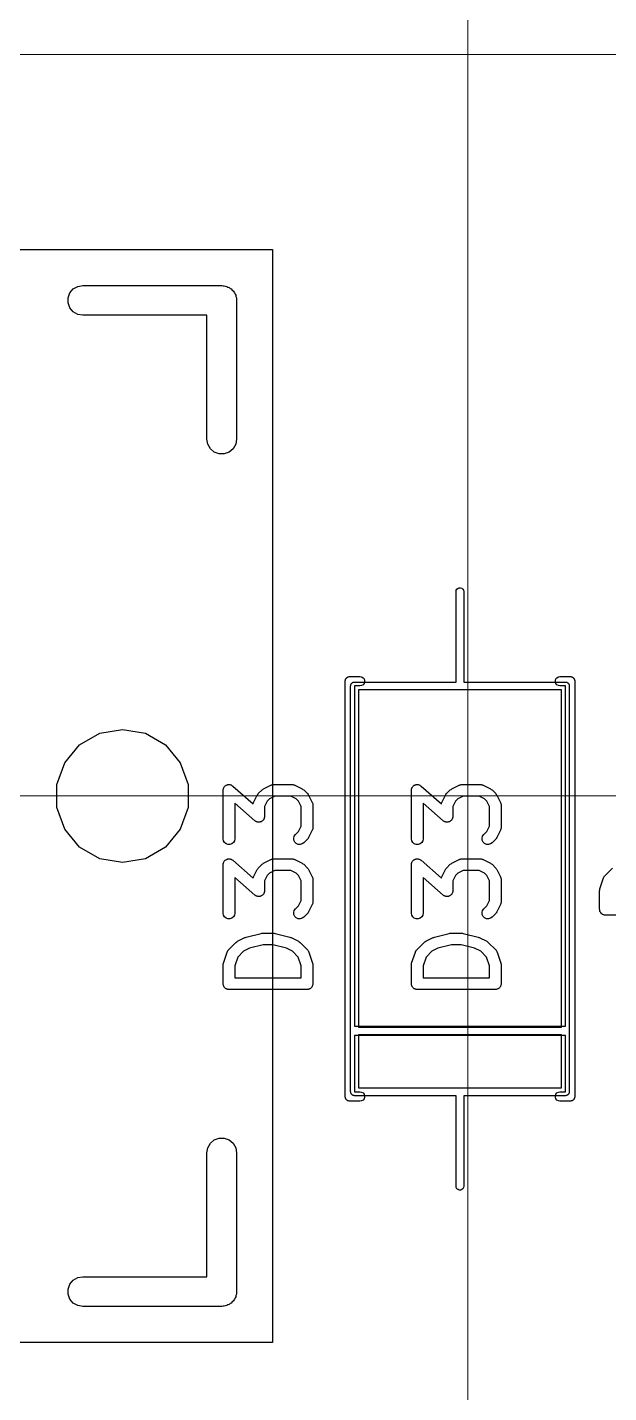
# Model space of a CAD drawing. Header units: millimetres. Extents: x 24 to 200, y 24 to 188.
# Drawn here: x 104.89 to 112.33, y 71.98 to 89.47 of the extents above; entities that cross this region are included whole.
import ezdxf

# ---------------------------------------------------------------- set-up
doc = ezdxf.new("R2010")
doc.units = ezdxf.units.MM
doc.layers.add('3_SwitchPlate', color=6, linetype='Continuous')
doc.layers.add('7_PCBサンプル', color=7, linetype='Continuous')
doc.layers.add('補助線', color=4, linetype='Continuous', lineweight=5, transparency=0.5)

# ---------------------------------------------------------------- blocks, each defined once
blk = doc.blocks.new('hhskb2-F.SilkS')
at = {"layer": '7_PCBサンプル'}
for p, q in [((92.3844, -100.617), (92.407, -100.555)), ((92.407, -100.555), (92.4495, -100.504)), ((92.4495, -100.504), (92.5068, -100.471)), ((92.5068, -100.471), (92.572, -100.459)), ((92.572, -100.459), (94.35, -100.459)), ((94.35, -100.459), (94.3664, -100.462)), ((94.3664, -100.462), (94.3831, -100.462)), ((94.3831, -100.462), (94.3987, -100.468)), ((94.3987, -100.468), (94.4152, -100.471)), ((94.4152, -100.471), (94.4296, -100.479)), ((94.4296, -100.479), (94.4453, -100.485)), ((94.4453, -100.485), (94.458, -100.496)), ((94.458, -100.496), (94.4725, -100.504)), ((94.4725, -100.504), (94.4832, -100.517)), ((94.4832, -100.517), (94.4959, -100.528)), ((94.4959, -100.528), (94.5043, -100.542)), ((94.5043, -100.542), (94.515, -100.555)), ((94.515, -100.555), (94.5207, -100.57)), ((94.5207, -100.57), (94.529, -100.585)), ((94.529, -100.585), (94.5319, -100.601)), ((92.3844, -100.683), (92.3844, -100.617)), ((92.407, -100.745), (92.3844, -100.683)), ((92.4495, -100.796), (92.407, -100.745)), ((94.5319, -100.601), (94.5376, -100.617)), ((94.5376, -100.617), (94.5376, -100.634)), ((94.5376, -100.634), (94.5405, -100.65)), ((94.5405, -100.65), (94.5405, -102.428)), ((92.5068, -100.829), (92.4495, -100.796)), ((92.572, -100.84), (92.5068, -100.829)), ((94.1595, -100.84), (92.572, -100.84)), ((94.1595, -102.428), (94.1595, -100.84)), ((94.171, -102.493), (94.1595, -102.428)), ((94.2041, -102.55), (94.171, -102.493)), ((94.529, -102.493), (94.4959, -102.55)), ((94.5405, -102.428), (94.529, -102.493)), ((94.2548, -102.593), (94.2041, -102.55)), ((94.3169, -102.616), (94.2548, -102.593)), ((94.3831, -102.616), (94.3169, -102.616)), ((94.4453, -102.593), (94.3831, -102.616)), ((94.4959, -102.55), (94.4453, -102.593)), ((95.944, -105.491), (95.9481, -105.488)), ((95.9481, -105.488), (95.9514, -105.484)), ((95.9514, -105.484), (95.956, -105.481)), ((95.956, -105.481), (95.96, -105.478)), ((95.96, -105.478), (95.9649, -105.476)), ((95.9649, -105.476), (95.9695, -105.474)), ((95.9695, -105.474), (95.9747, -105.473)), ((95.9747, -105.473), (95.9796, -105.471)), ((95.9796, -105.471), (95.9848, -105.471)), ((95.9848, -105.471), (95.99, -105.47)), ((95.99, -105.47), (96.12, -105.47)), ((96.12, -105.47), (96.1405, -105.474)), ((96.1405, -105.474), (96.1586, -105.484)), ((96.1586, -105.484), (96.172, -105.5)), ((98.628, -105.5), (98.6414, -105.484)), ((98.6414, -105.484), (98.6595, -105.474)), ((98.6595, -105.474), (98.68, -105.47)), ((98.68, -105.47), (98.81, -105.47)), ((98.81, -105.47), (98.8152, -105.471)), ((98.8152, -105.471), (98.8204, -105.471)), ((98.8204, -105.471), (98.8253, -105.473)), ((98.8253, -105.473), (98.8305, -105.474)), ((98.8305, -105.474), (98.8351, -105.476)), ((98.8351, -105.476), (98.84, -105.478)), ((98.84, -105.478), (98.844, -105.481)), ((98.844, -105.481), (98.8486, -105.484)), ((98.8486, -105.484), (98.8519, -105.488)), ((98.8519, -105.488), (98.856, -105.491)), ((95.93, -105.53), (95.9309, -105.525)), ((95.93, -110.85), (95.93, -105.53)), ((95.9309, -105.52), (95.9327, -105.515)), ((95.9309, -105.525), (95.9309, -105.52)), ((95.9327, -105.515), (95.9336, -105.509)), ((95.9336, -105.509), (95.9362, -105.505)), ((95.9362, -105.505), (95.938, -105.5)), ((95.938, -105.5), (95.9414, -105.496)), ((95.9414, -105.496), (95.944, -105.491)), ((96.12, -105.59), (96.05, -105.59)), ((96.05, -105.59), (96.05, -109.95)), ((96.1405, -105.586), (96.12, -105.59)), ((96.1586, -105.576), (96.1405, -105.586)), ((96.172, -105.56), (96.1586, -105.576)), ((96.172, -105.5), (96.1791, -105.52)), ((96.1791, -105.54), (96.172, -105.56)), ((96.1791, -105.52), (96.1791, -105.54)), ((98.6209, -105.52), (98.628, -105.5)), ((98.6209, -105.54), (98.6209, -105.52)), ((98.628, -105.56), (98.6209, -105.54)), ((98.6414, -105.576), (98.628, -105.56)), ((98.6595, -105.586), (98.6414, -105.576)), ((98.68, -105.59), (98.6595, -105.586)), ((98.75, -105.59), (98.68, -105.59)), ((98.75, -109.95), (98.75, -105.59)), ((98.856, -105.491), (98.8586, -105.496)), ((98.8586, -105.496), (98.862, -105.5)), ((98.862, -105.5), (98.8638, -105.505)), ((98.8638, -105.505), (98.8664, -105.509)), ((98.8664, -105.509), (98.8673, -105.515)), ((98.8673, -105.515), (98.8691, -105.52)), ((98.8691, -105.52), (98.8691, -105.525)), ((98.8691, -105.525), (98.87, -105.53)), ((98.87, -105.53), (98.87, -110.85)), ((92.7879, -106.197), (93.08, -106.146)), ((93.08, -106.146), (93.3721, -106.197)), ((92.3403, -106.573), (92.531, -106.346)), ((92.531, -106.346), (92.7879, -106.197)), ((93.3721, -106.197), (93.629, -106.346)), ((93.629, -106.346), (93.8197, -106.573)), ((92.2388, -106.852), (92.3403, -106.573)), ((93.8197, -106.573), (93.9212, -106.852)), ((92.2388, -107.148), (92.2388, -106.852)), ((93.9212, -106.852), (93.9212, -107.148)), ((94.3782, -106.889), (94.382, -106.885)), ((94.382, -106.885), (94.3849, -106.88)), ((94.3849, -106.88), (94.3905, -106.875)), ((94.3905, -106.875), (94.3954, -106.87)), ((94.3954, -106.87), (94.4004, -106.867)), ((94.4004, -106.867), (94.4049, -106.863)), ((94.4049, -106.863), (94.4118, -106.861)), ((94.4118, -106.861), (94.4182, -106.857)), ((94.4182, -106.857), (94.4239, -106.856)), ((94.4239, -106.856), (94.4294, -106.854)), ((94.4294, -106.854), (94.4367, -106.854)), ((94.4367, -106.854), (94.4439, -106.853)), ((94.4439, -106.853), (94.4496, -106.854)), ((94.4496, -106.854), (94.4554, -106.854)), ((94.4554, -106.854), (94.4623, -106.857)), ((94.4623, -106.857), (94.4695, -106.858)), ((94.4695, -106.858), (94.4744, -106.861)), ((94.4744, -106.861), (94.4799, -106.863)), ((94.4799, -106.863), (94.4855, -106.868)), ((94.4855, -106.868), (94.4918, -106.872)), ((94.4918, -106.872), (94.7518, -107.099)), ((94.885, -106.909), (94.9803, -106.861)), ((94.9803, -106.861), (94.9844, -106.86)), ((94.9844, -106.86), (94.9882, -106.858)), ((94.9882, -106.858), (94.9968, -106.856)), ((94.9968, -106.856), (95.0052, -106.854)), ((95.0052, -106.854), (95.0096, -106.854)), ((95.0096, -106.854), (95.0138, -106.853)), ((95.0138, -106.853), (95.2519, -106.853)), ((95.2519, -106.853), (95.2562, -106.854)), ((95.2562, -106.854), (95.2605, -106.854)), ((95.2605, -106.854), (95.2689, -106.856)), ((95.2689, -106.856), (95.2776, -106.858)), ((95.2776, -106.858), (95.2813, -106.86)), ((95.2813, -106.86), (95.2854, -106.861)), ((95.2854, -106.861), (95.3807, -106.909)), ((94.3674, -106.928), (94.3687, -106.921)), ((94.3674, -107.547), (94.3674, -106.928)), ((94.3687, -106.921), (94.3688, -106.914)), ((94.3688, -106.914), (94.3709, -106.908)), ((94.3709, -106.908), (94.3719, -106.902)), ((94.3719, -106.902), (94.3756, -106.896)), ((94.3756, -106.896), (94.3782, -106.889)), ((94.7563, -107.085), (94.8039, -106.99)), ((94.8039, -106.99), (94.811, -106.98)), ((94.811, -106.98), (94.8179, -106.97)), ((94.8179, -106.97), (94.8655, -106.923)), ((94.8655, -106.923), (94.8754, -106.916)), ((94.8754, -106.916), (94.885, -106.909)), ((94.963, -107.037), (94.9326, -107.068)), ((95.0315, -107.003), (94.963, -107.037)), ((95.2342, -107.003), (95.0315, -107.003)), ((95.3027, -107.037), (95.2342, -107.003)), ((95.3331, -107.068), (95.3027, -107.037)), ((95.3807, -106.909), (95.3903, -106.916)), ((95.3903, -106.916), (95.4002, -106.923)), ((95.4002, -106.923), (95.4478, -106.97)), ((95.4478, -106.97), (95.4547, -106.98)), ((95.4547, -106.98), (95.4618, -106.99)), ((95.4618, -106.99), (95.5095, -107.085)), ((92.3403, -107.427), (92.2388, -107.148)), ((93.9212, -107.148), (93.8197, -107.427)), ((94.7739, -107.318), (94.5174, -107.093)), ((94.5174, -107.093), (94.5174, -107.547)), ((94.7518, -107.099), (94.7529, -107.093)), ((94.7529, -107.093), (94.755, -107.089)), ((94.755, -107.089), (94.7563, -107.085)), ((94.9326, -107.068), (94.8983, -107.136)), ((94.8983, -107.136), (94.8983, -107.261)), ((95.3674, -107.136), (95.3331, -107.068)), ((95.3674, -107.387), (95.3674, -107.136)), ((95.5095, -107.085), (95.5107, -107.089)), ((95.5107, -107.089), (95.5129, -107.093)), ((95.5129, -107.093), (95.5144, -107.102)), ((95.5144, -107.102), (95.5169, -107.11)), ((95.5169, -107.11), (95.5166, -107.114)), ((95.5166, -107.114), (95.5174, -107.119)), ((95.5174, -107.119), (95.5174, -107.404)), ((94.7802, -107.322), (94.7739, -107.318)), ((94.7858, -107.326), (94.7802, -107.322)), ((94.7913, -107.328), (94.7858, -107.326)), ((94.7962, -107.331), (94.7913, -107.328)), ((94.8034, -107.333), (94.7962, -107.331)), ((94.8103, -107.335), (94.8034, -107.333)), ((94.8161, -107.335), (94.8103, -107.335)), ((94.8218, -107.336), (94.8161, -107.335)), ((94.829, -107.335), (94.8218, -107.336)), ((94.8364, -107.335), (94.829, -107.335)), ((94.8418, -107.333), (94.8364, -107.335)), ((94.8475, -107.332), (94.8418, -107.333)), ((94.8539, -107.329), (94.8475, -107.332)), ((94.8608, -107.326), (94.8539, -107.329)), ((94.8653, -107.323), (94.8608, -107.326)), ((94.8703, -107.32), (94.8653, -107.323)), ((94.8752, -107.314), (94.8703, -107.32)), ((94.8808, -107.31), (94.8752, -107.314)), ((94.8837, -107.305), (94.8808, -107.31)), ((94.8875, -107.3), (94.8837, -107.305)), ((94.8901, -107.293), (94.8875, -107.3)), ((94.8938, -107.287), (94.8901, -107.293)), ((94.8948, -107.281), (94.8938, -107.287)), ((94.8969, -107.276), (94.8948, -107.281)), ((94.8971, -107.269), (94.8969, -107.276)), ((94.8983, -107.261), (94.8971, -107.269)), ((95.3331, -107.455), (95.3674, -107.387)), ((95.5169, -107.413), (95.5144, -107.421)), ((95.5174, -107.404), (95.5166, -107.409)), ((95.5166, -107.409), (95.5169, -107.413)), ((92.531, -107.654), (92.3403, -107.427)), ((93.8197, -107.427), (93.629, -107.654)), ((94.3719, -107.573), (94.3674, -107.547)), ((94.3849, -107.595), (94.3719, -107.573)), ((94.5129, -107.573), (94.4998, -107.595)), ((94.5174, -107.547), (94.5129, -107.573)), ((95.2724, -107.541), (95.2792, -107.515)), ((95.2747, -107.567), (95.2724, -107.541)), ((95.2857, -107.59), (95.2747, -107.567)), ((95.2792, -107.515), (95.2941, -107.494)), ((95.2941, -107.494), (95.3331, -107.455)), ((95.4478, -107.553), (95.4002, -107.6)), ((95.4547, -107.543), (95.4478, -107.553)), ((95.4618, -107.533), (95.4547, -107.543)), ((95.5095, -107.438), (95.4618, -107.533)), ((95.5107, -107.434), (95.5095, -107.438)), ((95.5129, -107.43), (95.5107, -107.434)), ((95.5144, -107.421), (95.5129, -107.43)), ((92.7879, -107.803), (92.531, -107.654)), ((93.629, -107.654), (93.3721, -107.803)), ((94.4049, -107.612), (94.3849, -107.595)), ((94.4294, -107.621), (94.4049, -107.612)), ((94.4554, -107.621), (94.4294, -107.621)), ((94.4799, -107.612), (94.4554, -107.621)), ((94.4998, -107.595), (94.4799, -107.612)), ((95.3041, -107.609), (95.2857, -107.59)), ((95.3277, -107.62), (95.3041, -107.609)), ((95.3537, -107.622), (95.3277, -107.62)), ((95.3788, -107.615), (95.3537, -107.622)), ((95.4002, -107.6), (95.3788, -107.615)), ((93.08, -107.854), (92.7879, -107.803)), ((93.3721, -107.803), (93.08, -107.854)), ((94.3674, -107.88), (94.3687, -107.873)), ((94.3674, -108.5), (94.3674, -107.88)), ((94.3687, -107.873), (94.3688, -107.866)), ((94.3688, -107.866), (94.3709, -107.861)), ((94.3709, -107.861), (94.3719, -107.855)), ((94.3719, -107.855), (94.3756, -107.848)), ((94.3756, -107.848), (94.3782, -107.842)), ((94.3782, -107.842), (94.382, -107.837)), ((94.382, -107.837), (94.3849, -107.832)), ((94.3849, -107.832), (94.3905, -107.828)), ((94.3905, -107.828), (94.3954, -107.822)), ((94.3954, -107.822), (94.4004, -107.819)), ((94.4004, -107.819), (94.4049, -107.816)), ((94.4049, -107.816), (94.4118, -107.813)), ((94.4118, -107.813), (94.4182, -107.809)), ((94.4182, -107.809), (94.4239, -107.809)), ((94.4239, -107.809), (94.4294, -107.807)), ((94.4294, -107.807), (94.4367, -107.807)), ((94.4367, -107.807), (94.4439, -107.805)), ((94.4439, -107.805), (94.4496, -107.807)), ((94.4496, -107.807), (94.4554, -107.807)), ((94.4554, -107.807), (94.4623, -107.809)), ((94.4623, -107.809), (94.4695, -107.811)), ((94.4695, -107.811), (94.4744, -107.814)), ((94.4744, -107.814), (94.4799, -107.816)), ((94.4799, -107.816), (94.4855, -107.82)), ((94.4855, -107.82), (94.4918, -107.824)), ((94.4918, -107.824), (94.7518, -108.052)), ((94.8039, -107.942), (94.811, -107.933)), ((94.811, -107.933), (94.8179, -107.923)), ((94.8179, -107.923), (94.8655, -107.875)), ((94.8655, -107.875), (94.8754, -107.868)), ((94.8754, -107.868), (94.885, -107.861)), ((94.885, -107.861), (94.9803, -107.813)), ((94.9803, -107.813), (94.9844, -107.812)), ((94.9844, -107.812), (94.9882, -107.81)), ((94.9882, -107.81), (94.9968, -107.808)), ((94.9968, -107.808), (95.0052, -107.806)), ((95.0052, -107.806), (95.0096, -107.806)), ((95.0096, -107.806), (95.0138, -107.805)), ((95.0138, -107.805), (95.2519, -107.805)), ((95.2519, -107.805), (95.2562, -107.806)), ((95.2562, -107.806), (95.2605, -107.806)), ((95.2605, -107.806), (95.2689, -107.808)), ((95.2689, -107.808), (95.2776, -107.81)), ((95.2776, -107.81), (95.2813, -107.812)), ((95.2813, -107.812), (95.2854, -107.813)), ((95.2854, -107.813), (95.3807, -107.861)), ((95.3807, -107.861), (95.3903, -107.868)), ((95.3903, -107.868), (95.4002, -107.875)), ((95.4002, -107.875), (95.4478, -107.923)), ((95.4478, -107.923), (95.4547, -107.933)), ((95.4547, -107.933), (95.4618, -107.942)), ((94.7739, -108.27), (94.5174, -108.046)), ((94.5174, -108.046), (94.5174, -108.5)), ((94.7518, -108.052), (94.7529, -108.045)), ((94.7529, -108.045), (94.755, -108.042)), ((94.755, -108.042), (94.7563, -108.037)), ((94.7563, -108.037), (94.8039, -107.942)), ((94.9326, -108.02), (94.8983, -108.089)), ((94.8983, -108.089), (94.8983, -108.214)), ((94.963, -107.99), (94.9326, -108.02)), ((95.0315, -107.955), (94.963, -107.99)), ((95.2342, -107.955), (95.0315, -107.955)), ((95.3027, -107.99), (95.2342, -107.955)), ((95.3331, -108.02), (95.3027, -107.99)), ((95.3674, -108.089), (95.3331, -108.02)), ((95.3674, -108.339), (95.3674, -108.089)), ((95.4618, -107.942), (95.5095, -108.037)), ((95.5095, -108.037), (95.5107, -108.042)), ((95.5107, -108.042), (95.5129, -108.045)), ((95.5129, -108.045), (95.5144, -108.054)), ((95.5144, -108.054), (95.5169, -108.062)), ((95.5169, -108.062), (95.5166, -108.067)), ((95.5166, -108.067), (95.5174, -108.071)), ((95.5174, -108.071), (95.5174, -108.357)), ((94.7802, -108.274), (94.7739, -108.27)), ((94.7858, -108.279), (94.7802, -108.274)), ((94.7913, -108.281), (94.7858, -108.279)), ((94.7962, -108.284), (94.7913, -108.281)), ((94.8034, -108.285), (94.7962, -108.284)), ((94.8103, -108.288), (94.8034, -108.285)), ((94.8418, -108.286), (94.8364, -108.288)), ((94.8475, -108.285), (94.8418, -108.286)), ((94.8539, -108.281), (94.8475, -108.285)), ((94.8608, -108.279), (94.8539, -108.281)), ((94.8653, -108.275), (94.8608, -108.279)), ((94.8703, -108.272), (94.8653, -108.275)), ((94.8752, -108.267), (94.8703, -108.272)), ((94.8808, -108.262), (94.8752, -108.267)), ((94.8837, -108.257), (94.8808, -108.262)), ((94.8875, -108.253), (94.8837, -108.257)), ((94.8901, -108.246), (94.8875, -108.253)), ((94.8938, -108.239), (94.8901, -108.246)), ((94.8948, -108.234), (94.8938, -108.239)), ((94.8969, -108.228), (94.8948, -108.234)), ((94.8971, -108.221), (94.8969, -108.228)), ((94.8983, -108.214), (94.8971, -108.221)), ((94.8161, -108.288), (94.8103, -108.288)), ((94.8218, -108.289), (94.8161, -108.288)), ((94.829, -108.288), (94.8218, -108.289)), ((94.8364, -108.288), (94.829, -108.288)), ((95.2792, -108.468), (95.2941, -108.446)), ((95.2941, -108.446), (95.3331, -108.407)), ((95.3331, -108.407), (95.3674, -108.339)), ((95.5095, -108.39), (95.4618, -108.485)), ((95.5107, -108.386), (95.5095, -108.39)), ((95.5129, -108.382), (95.5107, -108.386)), ((95.5144, -108.374), (95.5129, -108.382)), ((95.5169, -108.365), (95.5144, -108.374)), ((95.5174, -108.357), (95.5166, -108.361)), ((95.5166, -108.361), (95.5169, -108.365)), ((94.3719, -108.525), (94.3674, -108.5)), ((94.3849, -108.548), (94.3719, -108.525)), ((94.4049, -108.564), (94.3849, -108.548)), ((94.4294, -108.573), (94.4049, -108.564)), ((94.4554, -108.573), (94.4294, -108.573)), ((94.4799, -108.564), (94.4554, -108.573)), ((94.4998, -108.548), (94.4799, -108.564)), ((94.5129, -108.525), (94.4998, -108.548)), ((94.5174, -108.5), (94.5129, -108.525)), ((95.2724, -108.493), (95.2792, -108.468)), ((95.2747, -108.519), (95.2724, -108.493)), ((95.2857, -108.543), (95.2747, -108.519)), ((95.3041, -108.561), (95.2857, -108.543)), ((95.3277, -108.572), (95.3041, -108.561)), ((95.3537, -108.574), (95.3277, -108.572)), ((95.3788, -108.567), (95.3537, -108.574)), ((95.4002, -108.553), (95.3788, -108.567)), ((95.4478, -108.505), (95.4002, -108.553)), ((95.4547, -108.495), (95.4478, -108.505)), ((95.4618, -108.485), (95.4547, -108.495)), ((94.6469, -108.813), (94.6548, -108.811)), ((94.6548, -108.811), (94.6623, -108.808)), ((94.6623, -108.808), (94.8528, -108.76)), ((94.8528, -108.76), (94.8619, -108.759)), ((94.8619, -108.759), (94.871, -108.758)), ((94.871, -108.758), (95.0138, -108.758)), ((95.0138, -108.758), (95.0228, -108.759)), ((95.0228, -108.759), (95.032, -108.76)), ((95.032, -108.76), (95.2225, -108.808)), ((95.2225, -108.808), (95.23, -108.811)), ((95.23, -108.811), (95.2378, -108.813)), ((94.422, -108.992), (94.4271, -108.984)), ((94.4271, -108.984), (94.4313, -108.977)), ((94.4313, -108.977), (94.4345, -108.974)), ((94.4345, -108.974), (94.437, -108.97)), ((94.437, -108.97), (94.5322, -108.875)), ((94.5322, -108.875), (94.542, -108.868)), ((94.542, -108.868), (94.5517, -108.861)), ((94.5517, -108.861), (94.6469, -108.813)), ((94.7067, -108.951), (94.6297, -108.99)), ((94.8802, -108.908), (94.7067, -108.951)), ((95.0046, -108.908), (94.8802, -108.908)), ((95.1781, -108.951), (95.0046, -108.908)), ((95.2551, -108.99), (95.1781, -108.951)), ((95.2378, -108.813), (95.3331, -108.861)), ((95.3331, -108.861), (95.3427, -108.868)), ((95.3427, -108.868), (95.3526, -108.875)), ((95.3526, -108.875), (95.4478, -108.97)), ((95.4478, -108.97), (95.4503, -108.974)), ((95.4503, -108.974), (95.4535, -108.977)), ((95.4535, -108.977), (95.4577, -108.984)), ((95.4577, -108.984), (95.4627, -108.992)), ((94.3674, -109.166), (94.3695, -109.154)), ((94.3695, -109.154), (94.3712, -109.142)), ((94.3712, -109.142), (94.4188, -109)), ((94.4188, -109), (94.4209, -108.996)), ((94.4209, -108.996), (94.422, -108.992)), ((94.5556, -109.064), (94.5174, -109.178)), ((94.6297, -108.99), (94.5556, -109.064)), ((95.3292, -109.064), (95.2551, -108.99)), ((95.3674, -109.178), (95.3292, -109.064)), ((95.4627, -108.992), (95.4639, -108.996)), ((95.4639, -108.996), (95.4659, -109)), ((95.4659, -109), (95.5135, -109.142)), ((95.5135, -109.142), (95.5153, -109.154)), ((95.5153, -109.154), (95.5174, -109.166)), ((94.3674, -109.404), (94.3674, -109.166)), ((94.5174, -109.178), (94.5174, -109.329)), ((94.5174, -109.329), (95.3674, -109.329)), ((95.3674, -109.329), (95.3674, -109.178)), ((95.5174, -109.166), (95.5174, -109.404)), ((94.3685, -109.411), (94.3674, -109.404)), ((94.3685, -109.417), (94.3685, -109.411)), ((94.3708, -109.423), (94.3685, -109.417)), ((94.3719, -109.43), (94.3708, -109.423)), ((94.3752, -109.436), (94.3719, -109.43)), ((94.3774, -109.442), (94.3752, -109.436)), ((94.3816, -109.447), (94.3774, -109.442)), ((94.3849, -109.452), (94.3816, -109.447)), ((94.39, -109.457), (94.3849, -109.452)), ((94.3942, -109.462), (94.39, -109.457)), ((94.3999, -109.465), (94.3942, -109.462)), ((94.4049, -109.469), (94.3999, -109.465)), ((94.411, -109.471), (94.4049, -109.469)), ((94.4167, -109.475), (94.411, -109.471)), ((94.4232, -109.476), (94.4167, -109.475)), ((94.4294, -109.478), (94.4232, -109.476)), ((94.4359, -109.478), (94.4294, -109.478)), ((94.4424, -109.479), (94.4359, -109.478)), ((95.4424, -109.479), (94.4424, -109.479)), ((95.4488, -109.478), (95.4424, -109.479)), ((95.4554, -109.478), (95.4488, -109.478)), ((95.4616, -109.476), (95.4554, -109.478)), ((95.468, -109.475), (95.4616, -109.476)), ((95.4737, -109.471), (95.468, -109.475)), ((95.4799, -109.469), (95.4737, -109.471)), ((95.4849, -109.465), (95.4799, -109.469)), ((95.4906, -109.462), (95.4849, -109.465)), ((95.4948, -109.457), (95.4906, -109.462)), ((95.4998, -109.452), (95.4948, -109.457)), ((95.5031, -109.447), (95.4998, -109.452)), ((95.5073, -109.442), (95.5031, -109.447)), ((95.5096, -109.436), (95.5073, -109.442)), ((95.5129, -109.43), (95.5096, -109.436)), ((95.514, -109.423), (95.5129, -109.43)), ((95.5162, -109.417), (95.514, -109.423)), ((95.5174, -109.404), (95.5162, -109.411)), ((95.5162, -109.411), (95.5162, -109.417)), ((96.05, -109.95), (98.75, -109.95)), ((98.75, -110.07), (96.05, -110.07)), ((96.05, -110.07), (96.05, -110.79)), ((98.75, -110.79), (98.75, -110.07)), ((95.9309, -110.855), (95.93, -110.85)), ((95.9309, -110.86), (95.9309, -110.855)), ((95.9327, -110.865), (95.9309, -110.86)), ((95.9336, -110.871), (95.9327, -110.865)), ((95.9362, -110.875), (95.9336, -110.871)), ((95.938, -110.88), (95.9362, -110.875)), ((95.9414, -110.884), (95.938, -110.88)), ((95.944, -110.889), (95.9414, -110.884)), ((95.9481, -110.892), (95.944, -110.889)), ((95.9514, -110.896), (95.9481, -110.892)), ((95.956, -110.899), (95.9514, -110.896)), ((95.96, -110.902), (95.956, -110.899)), ((95.9649, -110.904), (95.96, -110.902)), ((95.9695, -110.906), (95.9649, -110.904)), ((95.9747, -110.907), (95.9695, -110.906)), ((95.9796, -110.909), (95.9747, -110.907)), ((95.9848, -110.909), (95.9796, -110.909)), ((95.99, -110.91), (95.9848, -110.909)), ((96.12, -110.91), (95.99, -110.91)), ((96.05, -110.79), (96.12, -110.79)), ((96.12, -110.79), (96.1405, -110.794)), ((96.1405, -110.906), (96.12, -110.91)), ((96.1405, -110.794), (96.1586, -110.804)), ((96.1586, -110.896), (96.1405, -110.906)), ((96.1586, -110.804), (96.172, -110.82)), ((96.172, -110.88), (96.1586, -110.896)), ((96.172, -110.82), (96.1791, -110.84)), ((96.1791, -110.86), (96.172, -110.88)), ((96.1791, -110.84), (96.1791, -110.86)), ((98.6209, -110.84), (98.628, -110.82)), ((98.6209, -110.86), (98.6209, -110.84)), ((98.628, -110.88), (98.6209, -110.86)), ((98.628, -110.82), (98.6414, -110.804)), ((98.6414, -110.896), (98.628, -110.88)), ((98.6414, -110.804), (98.6595, -110.794)), ((98.6595, -110.906), (98.6414, -110.896)), ((98.6595, -110.794), (98.68, -110.79)), ((98.68, -110.91), (98.6595, -110.906)), ((98.68, -110.79), (98.75, -110.79)), ((98.81, -110.91), (98.68, -110.91)), ((98.8152, -110.909), (98.81, -110.91)), ((98.8204, -110.909), (98.8152, -110.909)), ((98.8253, -110.907), (98.8204, -110.909)), ((98.8305, -110.906), (98.8253, -110.907)), ((98.8351, -110.904), (98.8305, -110.906)), ((98.84, -110.902), (98.8351, -110.904)), ((98.844, -110.899), (98.84, -110.902)), ((98.8486, -110.896), (98.844, -110.899)), ((98.8519, -110.892), (98.8486, -110.896)), ((98.856, -110.889), (98.8519, -110.892)), ((98.8586, -110.884), (98.856, -110.889)), ((98.862, -110.88), (98.8586, -110.884)), ((98.8638, -110.875), (98.862, -110.88)), ((98.8664, -110.871), (98.8638, -110.875)), ((98.8673, -110.865), (98.8664, -110.871)), ((98.8691, -110.86), (98.8673, -110.865)), ((98.87, -110.85), (98.8691, -110.855)), ((98.8691, -110.855), (98.8691, -110.86)), ((94.2041, -111.45), (94.2548, -111.407)), ((94.2548, -111.407), (94.3169, -111.384)), ((94.3169, -111.384), (94.3831, -111.384)), ((94.3831, -111.384), (94.4453, -111.407)), ((94.4453, -111.407), (94.4959, -111.45)), ((94.1595, -111.572), (94.171, -111.507)), ((94.1595, -113.159), (94.1595, -111.572)), ((94.171, -111.507), (94.2041, -111.45)), ((94.4959, -111.45), (94.529, -111.507)), ((94.529, -111.507), (94.5405, -111.572)), ((94.5405, -111.572), (94.5405, -113.35)), ((92.4495, -113.204), (92.5068, -113.171)), ((92.5068, -113.171), (92.572, -113.159)), ((92.572, -113.159), (94.1595, -113.159)), ((92.3844, -113.317), (92.407, -113.255)), ((92.3844, -113.383), (92.3844, -113.317)), ((92.407, -113.255), (92.4495, -113.204)), ((94.5405, -113.35), (94.5376, -113.366)), ((92.407, -113.445), (92.3844, -113.383)), ((92.4495, -113.496), (92.407, -113.445)), ((92.5068, -113.529), (92.4495, -113.496)), ((92.572, -113.54), (92.5068, -113.529)), ((94.3987, -113.532), (94.3831, -113.538)), ((94.4152, -113.529), (94.3987, -113.532)), ((94.4296, -113.521), (94.4152, -113.529)), ((94.4453, -113.515), (94.4296, -113.521)), ((94.458, -113.504), (94.4453, -113.515)), ((94.4725, -113.496), (94.458, -113.504)), ((94.4832, -113.483), (94.4725, -113.496)), ((94.4959, -113.472), (94.4832, -113.483)), ((94.5043, -113.458), (94.4959, -113.472)), ((94.515, -113.445), (94.5043, -113.458)), ((94.5207, -113.43), (94.515, -113.445)), ((94.529, -113.415), (94.5207, -113.43)), ((94.5319, -113.399), (94.529, -113.415)), ((94.5376, -113.383), (94.5319, -113.399)), ((94.5376, -113.366), (94.5376, -113.383)), ((94.35, -113.54), (92.572, -113.54)), ((94.3664, -113.538), (94.35, -113.54)), ((94.3831, -113.538), (94.3664, -113.538))]:
    blk.add_line(p, q, dxfattribs=at)
blk = doc.blocks.new('hhskb2-F.Fab')
at = {"layer": '7_PCBサンプル'}
for p, q in [((97.35, -104.38), (97.353, -104.363)), ((97.35, -105.54), (97.35, -104.38)), ((97.353, -104.363), (97.3617, -104.348)), ((97.3617, -104.348), (97.375, -104.337)), ((97.375, -104.337), (97.3913, -104.331)), ((97.3913, -104.331), (97.4087, -104.331)), ((97.4087, -104.331), (97.425, -104.337)), ((97.425, -104.337), (97.4383, -104.348)), ((97.4383, -104.348), (97.447, -104.363)), ((97.447, -104.363), (97.45, -104.38)), ((97.45, -104.38), (97.45, -105.54)), ((96, -105.59), (96.0008, -105.586)), ((96, -110.79), (96, -105.59)), ((96.0008, -105.581), (96.0023, -105.577)), ((96.0008, -105.586), (96.0008, -105.581)), ((96.0023, -105.577), (96.003, -105.573)), ((96.003, -105.573), (96.0052, -105.569)), ((96.0052, -105.569), (96.0067, -105.565)), ((96.0067, -105.565), (96.0095, -105.562)), ((96.0095, -105.562), (96.0117, -105.558)), ((96.0117, -105.558), (96.015, -105.555)), ((96.015, -105.555), (96.0179, -105.552)), ((96.0179, -105.552), (96.0216, -105.55)), ((96.0216, -105.55), (96.025, -105.547)), ((96.025, -105.547), (96.0291, -105.545)), ((96.0291, -105.545), (96.0329, -105.543)), ((96.0329, -105.543), (96.0372, -105.542)), ((96.0372, -105.542), (96.0413, -105.541)), ((96.0413, -105.541), (96.0457, -105.541)), ((96.0457, -105.541), (96.05, -105.54)), ((96.05, -105.54), (97.35, -105.54)), ((96.1, -105.64), (96.1, -109.96)), ((98.7, -105.64), (96.1, -105.64)), ((97.45, -105.54), (98.75, -105.54)), ((98.7, -109.96), (98.7, -105.64)), ((98.75, -105.54), (98.7543, -105.541)), ((98.7543, -105.541), (98.7587, -105.541)), ((98.7587, -105.541), (98.7628, -105.542)), ((98.7628, -105.542), (98.7671, -105.543)), ((98.7671, -105.543), (98.7709, -105.545)), ((98.7709, -105.545), (98.775, -105.547)), ((98.775, -105.547), (98.7784, -105.55)), ((98.7784, -105.55), (98.7821, -105.552)), ((98.7821, -105.552), (98.785, -105.555)), ((98.785, -105.555), (98.7883, -105.558)), ((98.7883, -105.558), (98.7905, -105.562)), ((98.7905, -105.562), (98.7933, -105.565)), ((98.7933, -105.565), (98.7948, -105.569)), ((98.7948, -105.569), (98.797, -105.573)), ((98.797, -105.573), (98.7977, -105.577)), ((98.7977, -105.577), (98.7992, -105.581)), ((98.7992, -105.581), (98.7992, -105.586)), ((98.7992, -105.586), (98.8, -105.59)), ((98.8, -105.59), (98.8, -110.79)), ((96.7882, -106.889), (96.792, -106.885)), ((96.792, -106.885), (96.7949, -106.88)), ((96.7949, -106.88), (96.8005, -106.875)), ((96.8005, -106.875), (96.8054, -106.87)), ((96.8054, -106.87), (96.8104, -106.867)), ((96.8104, -106.867), (96.8149, -106.863)), ((96.8149, -106.863), (96.8218, -106.861)), ((96.8218, -106.861), (96.8282, -106.857)), ((96.8282, -106.857), (96.8339, -106.856)), ((96.8339, -106.856), (96.8394, -106.854)), ((96.8394, -106.854), (96.8467, -106.854)), ((96.8467, -106.854), (96.8539, -106.853)), ((96.8539, -106.853), (96.8596, -106.854)), ((96.8596, -106.854), (96.8654, -106.854)), ((96.8654, -106.854), (96.8723, -106.857)), ((96.8723, -106.857), (96.8795, -106.858)), ((96.8795, -106.858), (96.8844, -106.861)), ((96.8844, -106.861), (96.8899, -106.863)), ((96.8899, -106.863), (96.8955, -106.868)), ((96.8955, -106.868), (96.9018, -106.872)), ((96.9018, -106.872), (97.1618, -107.099)), ((97.295, -106.909), (97.3903, -106.861)), ((97.3903, -106.861), (97.3944, -106.86)), ((97.3944, -106.86), (97.3982, -106.858)), ((97.3982, -106.858), (97.4068, -106.856)), ((97.4068, -106.856), (97.4152, -106.854)), ((97.4152, -106.854), (97.4196, -106.854)), ((97.4196, -106.854), (97.4238, -106.853)), ((97.4238, -106.853), (97.6619, -106.853)), ((97.6619, -106.853), (97.6662, -106.854)), ((97.6662, -106.854), (97.6705, -106.854)), ((97.6705, -106.854), (97.6789, -106.856)), ((97.6789, -106.856), (97.6876, -106.858)), ((97.6876, -106.858), (97.6913, -106.86)), ((97.6913, -106.86), (97.6954, -106.861)), ((97.6954, -106.861), (97.7907, -106.909)), ((96.7774, -106.928), (96.7787, -106.921)), ((96.7774, -107.547), (96.7774, -106.928)), ((96.7787, -106.921), (96.7788, -106.914)), ((96.7788, -106.914), (96.7809, -106.908)), ((96.7809, -106.908), (96.7819, -106.902)), ((96.7819, -106.902), (96.7856, -106.896)), ((96.7856, -106.896), (96.7882, -106.889)), ((97.1663, -107.085), (97.2139, -106.99)), ((97.2139, -106.99), (97.221, -106.98)), ((97.221, -106.98), (97.2279, -106.97)), ((97.2279, -106.97), (97.2755, -106.923)), ((97.2755, -106.923), (97.2854, -106.916)), ((97.2854, -106.916), (97.295, -106.909)), ((97.373, -107.037), (97.3426, -107.068)), ((97.4415, -107.003), (97.373, -107.037)), ((97.6442, -107.003), (97.4415, -107.003)), ((97.7127, -107.037), (97.6442, -107.003)), ((97.7431, -107.068), (97.7127, -107.037)), ((97.7907, -106.909), (97.8003, -106.916)), ((97.8003, -106.916), (97.8102, -106.923)), ((97.8102, -106.923), (97.8578, -106.97)), ((97.8578, -106.97), (97.8647, -106.98)), ((97.8647, -106.98), (97.8718, -106.99)), ((97.8718, -106.99), (97.9195, -107.085)), ((97.1839, -107.318), (96.9274, -107.093)), ((96.9274, -107.093), (96.9274, -107.547)), ((97.1618, -107.099), (97.1629, -107.093)), ((97.1629, -107.093), (97.165, -107.089)), ((97.165, -107.089), (97.1663, -107.085)), ((97.3426, -107.068), (97.3083, -107.136)), ((97.3083, -107.136), (97.3083, -107.261)), ((97.7774, -107.136), (97.7431, -107.068)), ((97.7774, -107.387), (97.7774, -107.136)), ((97.9195, -107.085), (97.9207, -107.089)), ((97.9207, -107.089), (97.9229, -107.093)), ((97.9229, -107.093), (97.9244, -107.102)), ((97.9244, -107.102), (97.9269, -107.11)), ((97.9269, -107.11), (97.9266, -107.114)), ((97.9266, -107.114), (97.9274, -107.119)), ((97.9274, -107.119), (97.9274, -107.404)), ((97.1902, -107.322), (97.1839, -107.318)), ((97.1958, -107.326), (97.1902, -107.322)), ((97.2013, -107.328), (97.1958, -107.326)), ((97.2062, -107.331), (97.2013, -107.328)), ((97.2134, -107.333), (97.2062, -107.331)), ((97.2203, -107.335), (97.2134, -107.333)), ((97.2261, -107.335), (97.2203, -107.335)), ((97.2318, -107.336), (97.2261, -107.335)), ((97.239, -107.335), (97.2318, -107.336)), ((97.2464, -107.335), (97.239, -107.335)), ((97.2518, -107.333), (97.2464, -107.335)), ((97.2575, -107.332), (97.2518, -107.333)), ((97.2639, -107.329), (97.2575, -107.332)), ((97.2708, -107.326), (97.2639, -107.329)), ((97.2753, -107.323), (97.2708, -107.326)), ((97.2803, -107.32), (97.2753, -107.323)), ((97.2852, -107.314), (97.2803, -107.32)), ((97.2908, -107.31), (97.2852, -107.314)), ((97.2937, -107.305), (97.2908, -107.31)), ((97.2975, -107.3), (97.2937, -107.305)), ((97.3001, -107.293), (97.2975, -107.3)), ((97.3038, -107.287), (97.3001, -107.293)), ((97.3048, -107.281), (97.3038, -107.287)), ((97.3069, -107.276), (97.3048, -107.281)), ((97.3071, -107.269), (97.3069, -107.276)), ((97.3083, -107.261), (97.3071, -107.269)), ((97.7431, -107.455), (97.7774, -107.387)), ((97.9269, -107.413), (97.9244, -107.421)), ((97.9274, -107.404), (97.9266, -107.409)), ((97.9266, -107.409), (97.9269, -107.413)), ((96.7819, -107.573), (96.7774, -107.547)), ((96.7949, -107.595), (96.7819, -107.573)), ((96.9229, -107.573), (96.9098, -107.595)), ((96.9274, -107.547), (96.9229, -107.573)), ((97.6824, -107.541), (97.6892, -107.515)), ((97.6847, -107.567), (97.6824, -107.541)), ((97.6957, -107.59), (97.6847, -107.567)), ((97.6892, -107.515), (97.7041, -107.494)), ((97.7041, -107.494), (97.7431, -107.455)), ((97.8578, -107.553), (97.8102, -107.6)), ((97.8647, -107.543), (97.8578, -107.553)), ((97.8718, -107.533), (97.8647, -107.543)), ((97.9195, -107.438), (97.8718, -107.533)), ((97.9207, -107.434), (97.9195, -107.438)), ((97.9229, -107.43), (97.9207, -107.434)), ((97.9244, -107.421), (97.9229, -107.43)), ((96.8149, -107.612), (96.7949, -107.595)), ((96.8394, -107.621), (96.8149, -107.612)), ((96.8654, -107.621), (96.8394, -107.621)), ((96.8899, -107.612), (96.8654, -107.621)), ((96.9098, -107.595), (96.8899, -107.612)), ((97.7141, -107.609), (97.6957, -107.59)), ((97.7377, -107.62), (97.7141, -107.609)), ((97.7637, -107.622), (97.7377, -107.62)), ((97.7888, -107.615), (97.7637, -107.622)), ((97.8102, -107.6), (97.7888, -107.615)), ((96.7774, -107.88), (96.7787, -107.873)), ((96.7774, -108.5), (96.7774, -107.88)), ((96.7787, -107.873), (96.7788, -107.866)), ((96.7788, -107.866), (96.7809, -107.861)), ((96.7809, -107.861), (96.7819, -107.855)), ((96.7819, -107.855), (96.7856, -107.848)), ((96.7856, -107.848), (96.7882, -107.842)), ((96.7882, -107.842), (96.792, -107.837)), ((96.792, -107.837), (96.7949, -107.832)), ((96.7949, -107.832), (96.8005, -107.828)), ((96.8005, -107.828), (96.8054, -107.822)), ((96.8054, -107.822), (96.8104, -107.819)), ((96.8104, -107.819), (96.8149, -107.816)), ((96.8149, -107.816), (96.8218, -107.813)), ((96.8218, -107.813), (96.8282, -107.809)), ((96.8282, -107.809), (96.8339, -107.809)), ((96.8339, -107.809), (96.8394, -107.807)), ((96.8394, -107.807), (96.8467, -107.807)), ((96.8467, -107.807), (96.8539, -107.805)), ((96.8539, -107.805), (96.8596, -107.807)), ((96.8596, -107.807), (96.8654, -107.807)), ((96.8654, -107.807), (96.8723, -107.809)), ((96.8723, -107.809), (96.8795, -107.811)), ((96.8795, -107.811), (96.8844, -107.814)), ((96.8844, -107.814), (96.8899, -107.816)), ((96.8899, -107.816), (96.8955, -107.82)), ((96.8955, -107.82), (96.9018, -107.824)), ((96.9018, -107.824), (97.1618, -108.052)), ((97.2139, -107.942), (97.221, -107.933)), ((97.221, -107.933), (97.2279, -107.923)), ((97.2279, -107.923), (97.2755, -107.875)), ((97.2755, -107.875), (97.2854, -107.868)), ((97.2854, -107.868), (97.295, -107.861)), ((97.295, -107.861), (97.3903, -107.813)), ((97.3903, -107.813), (97.3944, -107.812)), ((97.3944, -107.812), (97.3982, -107.81)), ((97.3982, -107.81), (97.4068, -107.808)), ((97.4068, -107.808), (97.4152, -107.806)), ((97.4152, -107.806), (97.4196, -107.806)), ((97.4196, -107.806), (97.4238, -107.805)), ((97.4238, -107.805), (97.6619, -107.805)), ((97.6619, -107.805), (97.6662, -107.806)), ((97.6662, -107.806), (97.6705, -107.806)), ((97.6705, -107.806), (97.6789, -107.808)), ((97.6789, -107.808), (97.6876, -107.81)), ((97.6876, -107.81), (97.6913, -107.812)), ((97.6913, -107.812), (97.6954, -107.813)), ((97.6954, -107.813), (97.7907, -107.861)), ((97.7907, -107.861), (97.8003, -107.868)), ((97.8003, -107.868), (97.8102, -107.875)), ((97.8102, -107.875), (97.8578, -107.923)), ((97.8578, -107.923), (97.8647, -107.933)), ((97.8647, -107.933), (97.8718, -107.942)), ((99.257, -108.018), (99.3522, -107.923)), ((97.1839, -108.27), (96.9274, -108.046)), ((96.9274, -108.046), (96.9274, -108.5)), ((97.1618, -108.052), (97.1629, -108.045)), ((97.1629, -108.045), (97.165, -108.042)), ((97.165, -108.042), (97.1663, -108.037)), ((97.1663, -108.037), (97.2139, -107.942)), ((97.3426, -108.02), (97.3083, -108.089)), ((97.3083, -108.089), (97.3083, -108.214)), ((97.373, -107.99), (97.3426, -108.02)), ((97.4415, -107.955), (97.373, -107.99)), ((97.6442, -107.955), (97.4415, -107.955)), ((97.7127, -107.99), (97.6442, -107.955)), ((97.7431, -108.02), (97.7127, -107.99)), ((97.7774, -108.089), (97.7431, -108.02)), ((97.7774, -108.339), (97.7774, -108.089)), ((97.8718, -107.942), (97.9195, -108.037)), ((97.9195, -108.037), (97.9207, -108.042)), ((97.9207, -108.042), (97.9229, -108.045)), ((97.9229, -108.045), (97.9244, -108.054)), ((97.9244, -108.054), (97.9269, -108.062)), ((97.9269, -108.062), (97.9266, -108.067)), ((97.9266, -108.067), (97.9274, -108.071)), ((97.9274, -108.071), (97.9274, -108.357)), ((99.1912, -108.19), (99.2388, -108.047)), ((99.2388, -108.047), (99.2409, -108.043)), ((99.2409, -108.043), (99.242, -108.039)), ((99.242, -108.039), (99.2471, -108.032)), ((99.2471, -108.032), (99.2513, -108.024)), ((99.2513, -108.024), (99.2545, -108.021)), ((99.2545, -108.021), (99.257, -108.018)), ((97.1902, -108.274), (97.1839, -108.27)), ((97.1958, -108.279), (97.1902, -108.274)), ((97.2013, -108.281), (97.1958, -108.279)), ((97.2062, -108.284), (97.2013, -108.281)), ((97.2134, -108.285), (97.2062, -108.284)), ((97.2203, -108.288), (97.2134, -108.285)), ((97.2518, -108.286), (97.2464, -108.288)), ((97.2575, -108.285), (97.2518, -108.286)), ((97.2639, -108.281), (97.2575, -108.285)), ((97.2708, -108.279), (97.2639, -108.281)), ((97.2753, -108.275), (97.2708, -108.279)), ((97.2803, -108.272), (97.2753, -108.275)), ((97.2852, -108.267), (97.2803, -108.272)), ((97.2908, -108.262), (97.2852, -108.267)), ((97.2937, -108.257), (97.2908, -108.262)), ((97.2975, -108.253), (97.2937, -108.257)), ((97.3001, -108.246), (97.2975, -108.253)), ((97.3038, -108.239), (97.3001, -108.246)), ((97.3048, -108.234), (97.3038, -108.239)), ((97.3069, -108.228), (97.3048, -108.234)), ((97.3071, -108.221), (97.3069, -108.228)), ((97.3083, -108.214), (97.3071, -108.221)), ((99.1874, -108.214), (99.1895, -108.202)), ((99.1874, -108.452), (99.1874, -108.214)), ((99.1895, -108.202), (99.1912, -108.19)), ((97.2261, -108.288), (97.2203, -108.288)), ((97.2318, -108.289), (97.2261, -108.288)), ((97.239, -108.288), (97.2318, -108.289)), ((97.2464, -108.288), (97.239, -108.288)), ((97.6892, -108.468), (97.7041, -108.446)), ((97.7041, -108.446), (97.7431, -108.407)), ((97.7431, -108.407), (97.7774, -108.339)), ((97.9195, -108.39), (97.8718, -108.485)), ((97.9207, -108.386), (97.9195, -108.39)), ((97.9229, -108.382), (97.9207, -108.386)), ((97.9244, -108.374), (97.9229, -108.382)), ((97.9269, -108.365), (97.9244, -108.374)), ((97.9274, -108.357), (97.9266, -108.361)), ((97.9266, -108.361), (97.9269, -108.365)), ((99.1885, -108.458), (99.1874, -108.452)), ((99.1885, -108.465), (99.1885, -108.458)), ((96.7819, -108.525), (96.7774, -108.5)), ((96.7949, -108.548), (96.7819, -108.525)), ((96.8149, -108.564), (96.7949, -108.548)), ((96.8394, -108.573), (96.8149, -108.564)), ((96.8654, -108.573), (96.8394, -108.573)), ((96.8899, -108.564), (96.8654, -108.573)), ((96.9098, -108.548), (96.8899, -108.564)), ((96.9229, -108.525), (96.9098, -108.548)), ((96.9274, -108.5), (96.9229, -108.525)), ((97.6824, -108.493), (97.6892, -108.468)), ((97.6847, -108.519), (97.6824, -108.493)), ((97.6957, -108.543), (97.6847, -108.519)), ((97.7141, -108.561), (97.6957, -108.543)), ((97.7377, -108.572), (97.7141, -108.561)), ((97.7637, -108.574), (97.7377, -108.572)), ((97.7888, -108.567), (97.7637, -108.574)), ((97.8102, -108.553), (97.7888, -108.567)), ((97.8578, -108.505), (97.8102, -108.553)), ((97.8647, -108.495), (97.8578, -108.505)), ((97.8718, -108.485), (97.8647, -108.495)), ((99.1908, -108.471), (99.1885, -108.465)), ((99.1919, -108.478), (99.1908, -108.471)), ((99.1952, -108.483), (99.1919, -108.478)), ((99.1974, -108.489), (99.1952, -108.483)), ((99.2016, -108.494), (99.1974, -108.489)), ((99.2049, -108.5), (99.2016, -108.494)), ((99.21, -108.504), (99.2049, -108.5)), ((99.2142, -108.509), (99.21, -108.504)), ((99.2199, -108.513), (99.2142, -108.509)), ((99.2249, -108.517), (99.2199, -108.513)), ((99.231, -108.519), (99.2249, -108.517)), ((99.2367, -108.522), (99.231, -108.519)), ((99.2432, -108.524), (99.2367, -108.522)), ((99.2494, -108.526), (99.2432, -108.524)), ((99.2559, -108.526), (99.2494, -108.526)), ((99.2624, -108.527), (99.2559, -108.526)), ((100.262, -108.527), (99.2624, -108.527)), ((97.0569, -108.813), (97.0648, -108.811)), ((97.0648, -108.811), (97.0723, -108.808)), ((97.0723, -108.808), (97.2628, -108.76)), ((97.2628, -108.76), (97.2719, -108.759)), ((97.2719, -108.759), (97.281, -108.758)), ((97.281, -108.758), (97.4238, -108.758)), ((97.4238, -108.758), (97.4328, -108.759)), ((97.4328, -108.759), (97.442, -108.76)), ((97.442, -108.76), (97.6325, -108.808)), ((97.6325, -108.808), (97.64, -108.811)), ((97.64, -108.811), (97.6478, -108.813)), ((96.832, -108.992), (96.8371, -108.984)), ((96.8371, -108.984), (96.8413, -108.977)), ((96.8413, -108.977), (96.8445, -108.974)), ((96.8445, -108.974), (96.847, -108.97)), ((96.847, -108.97), (96.9422, -108.875)), ((96.9422, -108.875), (96.952, -108.868)), ((96.952, -108.868), (96.9617, -108.861)), ((96.9617, -108.861), (97.0569, -108.813)), ((97.1167, -108.951), (97.0397, -108.99)), ((97.2902, -108.908), (97.1167, -108.951)), ((97.4146, -108.908), (97.2902, -108.908)), ((97.5881, -108.951), (97.4146, -108.908)), ((97.6651, -108.99), (97.5881, -108.951)), ((97.6478, -108.813), (97.7431, -108.861)), ((97.7431, -108.861), (97.7527, -108.868)), ((97.7527, -108.868), (97.7626, -108.875)), ((97.7626, -108.875), (97.8578, -108.97)), ((97.8578, -108.97), (97.8603, -108.974)), ((97.8603, -108.974), (97.8635, -108.977)), ((97.8635, -108.977), (97.8677, -108.984)), ((97.8677, -108.984), (97.8727, -108.992)), ((96.7774, -109.166), (96.7795, -109.154)), ((96.7795, -109.154), (96.7812, -109.142)), ((96.7812, -109.142), (96.8288, -109)), ((96.8288, -109), (96.8309, -108.996)), ((96.8309, -108.996), (96.832, -108.992)), ((96.9656, -109.064), (96.9274, -109.178)), ((97.0397, -108.99), (96.9656, -109.064)), ((97.7392, -109.064), (97.6651, -108.99)), ((97.7774, -109.178), (97.7392, -109.064)), ((97.8727, -108.992), (97.8739, -108.996)), ((97.8739, -108.996), (97.8759, -109)), ((97.8759, -109), (97.9235, -109.142)), ((97.9235, -109.142), (97.9253, -109.154)), ((97.9253, -109.154), (97.9274, -109.166)), ((96.7774, -109.404), (96.7774, -109.166)), ((96.9274, -109.178), (96.9274, -109.329)), ((96.9274, -109.329), (97.7774, -109.329)), ((97.7774, -109.329), (97.7774, -109.178)), ((97.9274, -109.166), (97.9274, -109.404)), ((96.7785, -109.411), (96.7774, -109.404)), ((96.7785, -109.417), (96.7785, -109.411)), ((96.7808, -109.423), (96.7785, -109.417)), ((96.7819, -109.43), (96.7808, -109.423)), ((96.7852, -109.436), (96.7819, -109.43)), ((96.7874, -109.442), (96.7852, -109.436)), ((96.7916, -109.447), (96.7874, -109.442)), ((96.7949, -109.452), (96.7916, -109.447)), ((96.8, -109.457), (96.7949, -109.452)), ((96.8042, -109.462), (96.8, -109.457)), ((96.8099, -109.465), (96.8042, -109.462)), ((96.8149, -109.469), (96.8099, -109.465)), ((96.821, -109.471), (96.8149, -109.469)), ((96.8267, -109.475), (96.821, -109.471)), ((96.8332, -109.476), (96.8267, -109.475)), ((96.8394, -109.478), (96.8332, -109.476)), ((96.8459, -109.478), (96.8394, -109.478)), ((96.8524, -109.479), (96.8459, -109.478)), ((97.8524, -109.479), (96.8524, -109.479)), ((97.8588, -109.478), (97.8524, -109.479)), ((97.8654, -109.478), (97.8588, -109.478)), ((97.8716, -109.476), (97.8654, -109.478)), ((97.878, -109.475), (97.8716, -109.476)), ((97.8837, -109.471), (97.878, -109.475)), ((97.8899, -109.469), (97.8837, -109.471)), ((97.8949, -109.465), (97.8899, -109.469)), ((97.9006, -109.462), (97.8949, -109.465)), ((97.9048, -109.457), (97.9006, -109.462)), ((97.9098, -109.452), (97.9048, -109.457)), ((97.9131, -109.447), (97.9098, -109.452)), ((97.9173, -109.442), (97.9131, -109.447)), ((97.9196, -109.436), (97.9173, -109.442)), ((97.9229, -109.43), (97.9196, -109.436)), ((97.924, -109.423), (97.9229, -109.43)), ((97.9262, -109.417), (97.924, -109.423)), ((97.9274, -109.404), (97.9262, -109.411)), ((97.9262, -109.411), (97.9262, -109.417)), ((96.1, -109.96), (98.7, -109.96)), ((96.1, -110.06), (96.1, -110.74)), ((98.7, -110.06), (96.1, -110.06)), ((98.7, -110.74), (98.7, -110.06)), ((96.0008, -110.794), (96, -110.79)), ((96.0008, -110.799), (96.0008, -110.794)), ((96.0023, -110.803), (96.0008, -110.799)), ((96.003, -110.807), (96.0023, -110.803)), ((96.0052, -110.811), (96.003, -110.807)), ((96.0067, -110.815), (96.0052, -110.811)), ((96.0095, -110.818), (96.0067, -110.815)), ((96.0117, -110.822), (96.0095, -110.818)), ((96.015, -110.825), (96.0117, -110.822)), ((96.0179, -110.828), (96.015, -110.825)), ((96.0216, -110.83), (96.0179, -110.828)), ((96.025, -110.833), (96.0216, -110.83)), ((96.0291, -110.835), (96.025, -110.833)), ((96.0329, -110.837), (96.0291, -110.835)), ((96.0372, -110.838), (96.0329, -110.837)), ((96.0413, -110.839), (96.0372, -110.838)), ((96.0457, -110.839), (96.0413, -110.839)), ((96.05, -110.84), (96.0457, -110.839)), ((97.35, -110.84), (96.05, -110.84)), ((96.1, -110.74), (98.7, -110.74)), ((97.35, -112), (97.35, -110.84)), ((98.75, -110.84), (97.45, -110.84)), ((97.45, -110.84), (97.45, -112)), ((98.7543, -110.839), (98.75, -110.84)), ((98.7587, -110.839), (98.7543, -110.839)), ((98.7628, -110.838), (98.7587, -110.839)), ((98.7671, -110.837), (98.7628, -110.838)), ((98.7709, -110.835), (98.7671, -110.837)), ((98.775, -110.833), (98.7709, -110.835)), ((98.7784, -110.83), (98.775, -110.833)), ((98.7821, -110.828), (98.7784, -110.83)), ((98.785, -110.825), (98.7821, -110.828)), ((98.7883, -110.822), (98.785, -110.825)), ((98.7905, -110.818), (98.7883, -110.822)), ((98.7933, -110.815), (98.7905, -110.818)), ((98.7948, -110.811), (98.7933, -110.815)), ((98.797, -110.807), (98.7948, -110.811)), ((98.7977, -110.803), (98.797, -110.807)), ((98.7992, -110.799), (98.7977, -110.803)), ((98.8, -110.79), (98.7992, -110.794)), ((98.7992, -110.794), (98.7992, -110.799)), ((97.353, -112.017), (97.35, -112)), ((97.3617, -112.032), (97.353, -112.017)), ((97.375, -112.043), (97.3617, -112.032)), ((97.3913, -112.049), (97.375, -112.043)), ((97.4087, -112.049), (97.3913, -112.049)), ((97.425, -112.043), (97.4087, -112.049)), ((97.4383, -112.032), (97.425, -112.043)), ((97.447, -112.017), (97.4383, -112.032)), ((97.45, -112), (97.447, -112.017))]:
    blk.add_line(p, q, dxfattribs=at)

msp = doc.modelspace()

# ---------------------------------------------------------------- linework, layer by layer
at = {"layer": '3_SwitchPlate'}
msp.add_lwpolyline([(94.025, 72.625), (94.025, 86.625), (108.025, 86.625), (108.025, 72.625)], close=True, dxfattribs=at)
at = {"layer": '7_PCBサンプル', "lineweight": 5, "transparency": 33554687}
for points in [[(91.525, 89.125), (91.525, 108.125), (110.525, 108.125), (110.525, 89.125)], [(110.525, 89.125), (110.525, 108.125), (129.525, 108.125), (129.525, 89.125)], [(91.525, 70.125), (91.525, 89.125), (110.525, 89.125), (110.525, 70.125)], [(110.525, 70.125), (110.525, 89.125), (129.525, 89.125), (129.525, 70.125)]]:
    msp.add_lwpolyline(points, close=True, dxfattribs=at)
at = {"layer": '補助線'}
msp.add_line((45.855, 79.625), (185.21, 79.625), dxfattribs=at)

# ---------------------------------------------------------------- block references
for name in ['hhskb2-F.SilkS', 'hhskb2-F.Fab']:
    msp.add_blockref(name, (13.025, 186.625))

doc.saveas('drawing.dxf')
